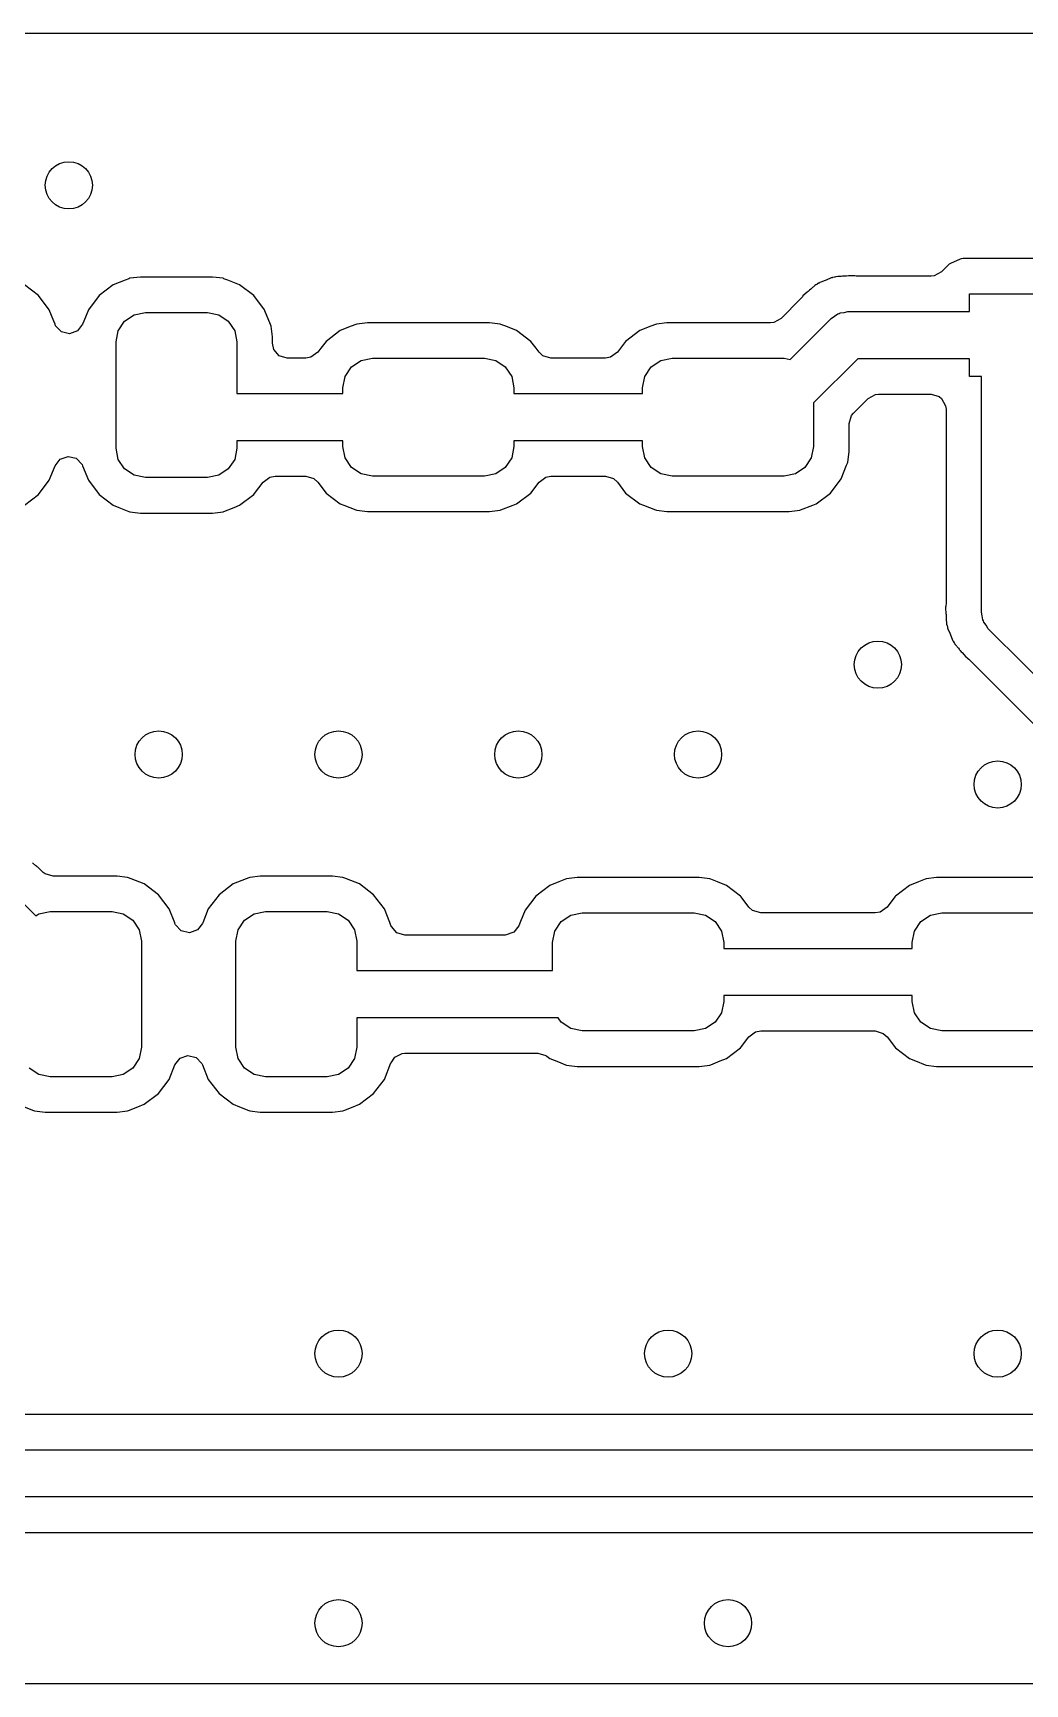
# Model space of a CAD drawing. Extents: x 0.02 to 2.34, y 0.02 to 0.57.
# Drawn here: x 1.208 to 1.539, y 0.02 to 0.571 of the extents above; entities that cross this region are included whole.
import ezdxf

# ---------------------------------------------------------------- set-up
doc = ezdxf.new("R2010")
doc.units = 0
doc.header["$MEASUREMENT"] = 0
doc.layers.add('BLACK', color=7, linetype='CONTINUOUS')

msp = doc.modelspace()

# ---------------------------------------------------------------- linework, layer by layer
at = {"layer": 'BLACK', "linetype": 'CONTINUOUS'}
for p, q in [((0.02467, 0.57085), (2.33754, 0.57085)), ((1.51128, 0.49116), (1.50883, 0.48982)), ((1.51349, 0.49337), (1.51128, 0.49116)), ((1.51381, 0.4937), (1.51349, 0.49337)), ((1.51349, 0.49337), (1.51349, 0.49337)), ((1.51426, 0.49389), (1.51381, 0.4937)), ((1.5175, 0.49534), (1.51426, 0.49389)), ((1.51784, 0.49549), (1.5175, 0.49534)), ((1.5175, 0.49534), (1.5175, 0.49534)), ((1.51844, 0.49556), (1.51784, 0.49549)), ((1.51873, 0.49559), (1.51844, 0.49556)), ((1.51887, 0.49561), (1.51873, 0.49559)), ((1.51873, 0.49559), (1.51873, 0.49559)), ((1.54601, 0.49561), (1.51887, 0.49561)), ((1.20988, 0.48319), (1.20515, 0.48678)), ((1.23485, 0.48678), (1.23012, 0.48319)), ((1.23882, 0.48835), (1.23485, 0.48678)), ((1.24008, 0.48884), (1.23882, 0.48835)), ((1.24037, 0.48896), (1.24008, 0.48884)), ((1.24008, 0.48884), (1.24008, 0.48884)), ((1.24391, 0.48939), (1.24037, 0.48896)), ((1.26794, 0.48939), (1.24391, 0.48939)), ((1.27148, 0.48896), (1.26794, 0.48939)), ((1.27177, 0.48884), (1.27148, 0.48896)), ((1.27303, 0.48835), (1.27177, 0.48884)), ((1.27177, 0.48884), (1.27177, 0.48884)), ((1.277, 0.48678), (1.27303, 0.48835)), ((1.28173, 0.48319), (1.277, 0.48678)), ((1.46715, 0.48502), (1.46673, 0.4846)), ((1.46758, 0.48533), (1.46715, 0.48502)), ((1.46789, 0.48557), (1.46758, 0.48533)), ((1.46901, 0.48654), (1.46789, 0.48557)), ((1.46927, 0.48677), (1.46901, 0.48654)), ((1.46901, 0.48654), (1.46901, 0.48654)), ((1.4696, 0.48692), (1.46927, 0.48677)), ((1.46972, 0.487), (1.4696, 0.48692)), ((1.47024, 0.4873), (1.46972, 0.487)), ((1.47037, 0.48737), (1.47024, 0.4873)), ((1.47065, 0.48758), (1.47037, 0.48737)), ((1.47099, 0.4877), (1.47065, 0.48758)), ((1.47238, 0.4882), (1.47099, 0.4877)), ((1.47099, 0.4877), (1.47099, 0.4877)), ((1.47274, 0.48835), (1.47238, 0.4882)), ((1.47441, 0.48911), (1.47274, 0.48835)), ((1.47476, 0.48916), (1.47441, 0.48911)), ((1.47491, 0.4892), (1.47476, 0.48916)), ((1.47548, 0.48934), (1.47491, 0.4892)), ((1.47563, 0.48937), (1.47548, 0.48934)), ((1.47596, 0.48949), (1.47563, 0.48937)), ((1.47669, 0.48954), (1.47596, 0.48949)), ((1.47779, 0.48961), (1.47669, 0.48954)), ((1.47819, 0.48965), (1.47779, 0.48961)), ((1.47859, 0.48971), (1.47819, 0.48965)), ((1.47921, 0.48971), (1.47859, 0.48971)), ((1.47952, 0.48971), (1.47921, 0.48971)), ((1.48021, 0.48976), (1.47952, 0.48971)), ((1.4816, 0.48984), (1.48021, 0.48976)), ((1.48194, 0.48977), (1.4816, 0.48984)), ((1.48229, 0.48974), (1.48194, 0.48977)), ((1.4823, 0.48976), (1.48229, 0.48974)), ((1.48276, 0.48971), (1.4823, 0.48976)), ((1.50777, 0.48971), (1.48276, 0.48971)), ((1.50883, 0.48982), (1.50777, 0.48971)), ((1.21347, 0.47846), (1.20988, 0.48319)), ((1.23012, 0.48319), (1.22653, 0.47846)), ((1.28532, 0.47846), (1.28173, 0.48319)), ((1.46422, 0.48209), (1.4577, 0.47557)), ((1.46457, 0.48252), (1.46422, 0.48209)), ((1.46481, 0.48279), (1.46457, 0.48252)), ((1.46457, 0.48252), (1.46457, 0.48252)), ((1.465, 0.48309), (1.46481, 0.48279)), ((1.46646, 0.48435), (1.465, 0.48309)), ((1.46673, 0.4846), (1.46646, 0.48435)), ((1.52063, 0.47787), (1.52063, 0.48378)), ((1.52063, 0.48378), (1.54425, 0.48378)), ((1.21496, 0.47468), (1.21347, 0.47846)), ((1.21539, 0.47361), (1.21496, 0.47468)), ((1.22504, 0.47468), (1.22461, 0.47361)), ((1.22653, 0.47846), (1.22504, 0.47468)), ((1.2365, 0.47148), (1.23863, 0.47468)), ((1.23863, 0.47468), (1.24182, 0.47681)), ((1.24182, 0.47681), (1.24559, 0.47756)), ((1.24559, 0.47756), (1.26626, 0.47756)), ((1.26626, 0.47756), (1.27003, 0.47681)), ((1.27003, 0.47681), (1.27322, 0.47468)), ((1.27322, 0.47468), (1.27535, 0.47148)), ((1.28544, 0.47814), (1.28532, 0.47846)), ((1.28725, 0.47357), (1.28544, 0.47814)), ((1.28544, 0.47814), (1.28544, 0.47814)), ((1.31962, 0.47411), (1.31608, 0.47369)), ((1.36038, 0.47411), (1.31962, 0.47411)), ((1.36392, 0.47369), (1.36038, 0.47411)), ((1.41962, 0.47411), (1.41608, 0.47369)), ((1.45419, 0.47411), (1.41962, 0.47411)), ((1.45525, 0.47423), (1.45419, 0.47411)), ((1.4577, 0.47557), (1.45525, 0.47423)), ((1.46074, 0.46188), (1.47444, 0.47558)), ((1.47444, 0.47558), (1.47556, 0.47628)), ((1.47556, 0.47628), (1.47659, 0.47709)), ((1.47659, 0.47709), (1.47703, 0.4772)), ((1.47703, 0.4772), (1.47741, 0.47744)), ((1.47741, 0.47744), (1.47872, 0.47758)), ((1.47872, 0.47758), (1.48, 0.47787)), ((1.48, 0.47787), (1.52063, 0.47787)), ((1.2156, 0.47315), (1.21539, 0.47361)), ((1.21754, 0.47113), (1.2156, 0.47315)), ((1.22025, 0.47048), (1.21754, 0.47113)), ((1.22289, 0.47141), (1.22025, 0.47048)), ((1.22461, 0.47361), (1.22289, 0.47141)), ((1.23575, 0.46772), (1.2365, 0.47148)), ((1.27535, 0.47148), (1.2761, 0.46772)), ((1.28751, 0.47293), (1.28725, 0.47357)), ((1.28793, 0.4694), (1.28751, 0.47293)), ((1.28793, 0.46726), (1.28793, 0.4694)), ((1.31056, 0.4715), (1.30583, 0.46791)), ((1.31418, 0.47293), (1.31056, 0.4715)), ((1.31578, 0.47357), (1.31418, 0.47293)), ((1.31608, 0.47369), (1.31578, 0.47357)), ((1.31578, 0.47357), (1.31578, 0.47357)), ((1.36422, 0.47357), (1.36392, 0.47369)), ((1.36582, 0.47293), (1.36422, 0.47357)), ((1.36422, 0.47357), (1.36422, 0.47357)), ((1.36944, 0.4715), (1.36582, 0.47293)), ((1.37417, 0.46791), (1.36944, 0.4715)), ((1.41056, 0.4715), (1.40583, 0.46791)), ((1.41418, 0.47293), (1.41056, 0.4715)), ((1.41578, 0.47357), (1.41418, 0.47293)), ((1.41608, 0.47369), (1.41578, 0.47357)), ((1.41578, 0.47357), (1.41578, 0.47357)), ((1.23575, 0.43228), (1.23575, 0.46772)), ((1.2761, 0.46772), (1.2761, 0.45047)), ((1.28838, 0.4652), (1.28793, 0.46726)), ((1.29021, 0.46309), (1.28838, 0.4652)), ((1.29289, 0.4623), (1.29021, 0.46309)), ((1.30306, 0.46426), (1.30081, 0.4626)), ((1.30407, 0.46559), (1.30306, 0.46426)), ((1.30583, 0.46791), (1.30407, 0.46559)), ((1.37593, 0.46559), (1.37417, 0.46791)), ((1.37694, 0.46426), (1.37593, 0.46559)), ((1.37821, 0.46309), (1.37694, 0.46426)), ((1.38089, 0.4623), (1.37821, 0.46309)), ((1.40306, 0.46426), (1.40081, 0.4626)), ((1.40407, 0.46559), (1.40306, 0.46426)), ((1.40583, 0.46791), (1.40407, 0.46559)), ((1.29911, 0.4623), (1.29289, 0.4623)), ((1.30081, 0.4626), (1.29911, 0.4623)), ((1.31221, 0.45621), (1.31434, 0.4594)), ((1.31434, 0.4594), (1.31753, 0.46153)), ((1.31753, 0.46153), (1.3213, 0.46228)), ((1.3213, 0.46228), (1.3587, 0.46228)), ((1.3587, 0.46228), (1.36247, 0.46153)), ((1.36247, 0.46153), (1.36566, 0.4594)), ((1.36566, 0.4594), (1.36779, 0.45621)), ((1.39911, 0.4623), (1.38089, 0.4623)), ((1.40081, 0.4626), (1.39911, 0.4623)), ((1.41221, 0.45621), (1.41434, 0.4594)), ((1.41434, 0.4594), (1.41753, 0.46153)), ((1.41753, 0.46153), (1.4213, 0.46228)), ((1.4213, 0.46228), (1.4587, 0.46228)), ((1.4587, 0.46228), (1.46074, 0.46188)), ((1.48326, 0.46213), (1.46854, 0.44741)), ((1.52063, 0.46213), (1.48326, 0.46213)), ((1.52063, 0.45622), (1.52063, 0.46213)), ((1.31146, 0.45244), (1.31221, 0.45621)), ((1.31146, 0.45047), (1.31146, 0.45244)), ((1.36779, 0.45621), (1.36854, 0.45244)), ((1.36854, 0.45244), (1.36854, 0.45047)), ((1.41146, 0.45244), (1.41221, 0.45621)), ((1.41146, 0.45047), (1.41146, 0.45244)), ((1.52457, 0.45622), (1.52063, 0.45622)), ((1.52457, 0.37756), (1.52457, 0.45622)), ((1.2761, 0.45047), (1.31146, 0.45047)), ((1.36854, 0.45047), (1.41146, 0.45047)), ((1.46854, 0.44741), (1.46854, 0.43276)), ((1.48183, 0.44396), (1.48671, 0.44884)), ((1.48671, 0.44884), (1.48916, 0.45018)), ((1.48916, 0.45018), (1.49022, 0.4503)), ((1.49022, 0.4503), (1.50777, 0.4503)), ((1.50777, 0.4503), (1.51045, 0.44951)), ((1.51045, 0.44951), (1.51127, 0.44884)), ((1.51127, 0.44884), (1.51128, 0.44883)), ((1.51128, 0.44883), (1.51262, 0.44638)), ((1.48037, 0.44045), (1.48116, 0.44314)), ((1.48116, 0.44314), (1.48183, 0.44396)), ((1.51262, 0.44638), (1.51274, 0.44533)), ((1.51274, 0.44533), (1.51274, 0.38032)), ((1.48037, 0.43107), (1.48037, 0.44045)), ((1.2365, 0.42852), (1.23575, 0.43228)), ((1.2761, 0.43228), (1.27535, 0.42852)), ((1.31146, 0.43472), (1.2761, 0.43472)), ((1.2761, 0.43472), (1.2761, 0.43228)), ((1.31146, 0.43276), (1.31146, 0.43472)), ((1.31221, 0.42899), (1.31146, 0.43276)), ((1.36854, 0.43276), (1.36779, 0.42899)), ((1.41146, 0.43472), (1.36854, 0.43472)), ((1.36854, 0.43472), (1.36854, 0.43276)), ((1.41146, 0.43276), (1.41146, 0.43472)), ((1.41221, 0.42899), (1.41146, 0.43276)), ((1.46854, 0.43276), (1.46779, 0.42899)), ((1.47995, 0.42754), (1.48037, 0.43107)), ((1.21347, 0.42154), (1.21539, 0.42639)), ((1.21539, 0.42639), (1.21711, 0.42859)), ((1.21711, 0.42859), (1.21975, 0.42952)), ((1.21975, 0.42952), (1.22246, 0.42887)), ((1.22246, 0.42887), (1.2244, 0.42685)), ((1.2244, 0.42685), (1.22461, 0.42639)), ((1.22461, 0.42639), (1.22653, 0.42154)), ((1.23863, 0.42532), (1.2365, 0.42852)), ((1.24182, 0.42319), (1.23863, 0.42532)), ((1.27322, 0.42532), (1.27003, 0.42319)), ((1.27535, 0.42852), (1.27322, 0.42532)), ((1.31434, 0.4258), (1.31221, 0.42899)), ((1.31753, 0.42366), (1.31434, 0.4258)), ((1.36566, 0.4258), (1.36247, 0.42366)), ((1.36779, 0.42899), (1.36566, 0.4258)), ((1.41434, 0.4258), (1.41221, 0.42899)), ((1.41753, 0.42366), (1.41434, 0.4258)), ((1.46566, 0.4258), (1.46247, 0.42366)), ((1.46779, 0.42899), (1.46566, 0.4258)), ((1.47776, 0.42202), (1.47955, 0.42654)), ((1.47955, 0.42654), (1.47983, 0.42724)), ((1.47983, 0.42724), (1.47995, 0.42754)), ((1.47983, 0.42724), (1.47983, 0.42724)), ((1.20988, 0.41681), (1.21347, 0.42154)), ((1.22653, 0.42154), (1.23012, 0.41681)), ((1.24559, 0.42244), (1.24182, 0.42319)), ((1.26626, 0.42244), (1.24559, 0.42244)), ((1.27003, 0.42319), (1.26626, 0.42244)), ((1.28193, 0.41708), (1.28486, 0.42093)), ((1.28486, 0.42093), (1.2871, 0.42259)), ((1.2871, 0.42259), (1.28881, 0.42289)), ((1.28881, 0.42289), (1.29911, 0.42289)), ((1.29911, 0.42289), (1.30179, 0.42211)), ((1.30179, 0.42211), (1.30306, 0.42093)), ((1.30306, 0.42093), (1.30583, 0.41729)), ((1.3213, 0.42291), (1.31753, 0.42366)), ((1.3587, 0.42291), (1.3213, 0.42291)), ((1.36247, 0.42366), (1.3587, 0.42291)), ((1.37417, 0.41729), (1.37694, 0.42093)), ((1.37694, 0.42093), (1.37919, 0.42259)), ((1.37919, 0.42259), (1.38089, 0.42289)), ((1.38089, 0.42289), (1.39911, 0.42289)), ((1.39911, 0.42289), (1.40179, 0.42211)), ((1.40179, 0.42211), (1.40306, 0.42093)), ((1.40306, 0.42093), (1.40583, 0.41729)), ((1.4213, 0.42291), (1.41753, 0.42366)), ((1.4587, 0.42291), (1.4213, 0.42291)), ((1.46247, 0.42366), (1.4587, 0.42291)), ((1.47417, 0.41729), (1.47776, 0.42202)), ((1.20515, 0.41322), (1.20988, 0.41681)), ((1.23012, 0.41681), (1.23485, 0.41322)), ((1.277, 0.41322), (1.28173, 0.41681)), ((1.28173, 0.41681), (1.28193, 0.41708)), ((1.28193, 0.41708), (1.28193, 0.41708)), ((1.30583, 0.41729), (1.31056, 0.4137)), ((1.31056, 0.4137), (1.31175, 0.41322)), ((1.36825, 0.41322), (1.36944, 0.4137)), ((1.36944, 0.4137), (1.37417, 0.41729)), ((1.40583, 0.41729), (1.41056, 0.4137)), ((1.41056, 0.4137), (1.41175, 0.41322)), ((1.46825, 0.41322), (1.46944, 0.4137)), ((1.46944, 0.4137), (1.47417, 0.41729)), ((1.23485, 0.41322), (1.23669, 0.4125)), ((1.23669, 0.4125), (1.24008, 0.41115)), ((1.24008, 0.41115), (1.24008, 0.41115)), ((1.24008, 0.41115), (1.24037, 0.41104)), ((1.24037, 0.41104), (1.24391, 0.41061)), ((1.24391, 0.41061), (1.26794, 0.41061)), ((1.26794, 0.41061), (1.27148, 0.41104)), ((1.27148, 0.41104), (1.27177, 0.41115)), ((1.27177, 0.41115), (1.27516, 0.4125)), ((1.27177, 0.41115), (1.27177, 0.41115)), ((1.27516, 0.4125), (1.277, 0.41322)), ((1.31175, 0.41322), (1.31578, 0.41163)), ((1.31578, 0.41163), (1.31578, 0.41163)), ((1.31578, 0.41163), (1.31608, 0.41151)), ((1.31608, 0.41151), (1.31962, 0.41108)), ((1.31962, 0.41108), (1.36038, 0.41108)), ((1.36038, 0.41108), (1.36392, 0.41151)), ((1.36392, 0.41151), (1.36422, 0.41163)), ((1.36422, 0.41163), (1.36825, 0.41322)), ((1.36422, 0.41163), (1.36422, 0.41163)), ((1.41175, 0.41322), (1.41578, 0.41163)), ((1.41578, 0.41163), (1.41578, 0.41163)), ((1.41578, 0.41163), (1.41608, 0.41151)), ((1.41608, 0.41151), (1.41962, 0.41108)), ((1.41962, 0.41108), (1.46038, 0.41108)), ((1.46038, 0.41108), (1.46392, 0.41151)), ((1.46392, 0.41151), (1.46422, 0.41163)), ((1.46422, 0.41163), (1.46825, 0.41322)), ((1.46422, 0.41163), (1.46422, 0.41163)), ((1.51274, 0.38032), (1.51268, 0.37985)), ((1.51268, 0.3795), (1.5126, 0.37916)), ((1.5126, 0.37916), (1.51262, 0.3788)), ((1.51262, 0.3788), (1.51273, 0.37708)), ((1.51268, 0.37985), (1.5127, 0.37985)), ((1.5127, 0.37985), (1.51268, 0.3795)), ((1.51273, 0.37708), (1.51274, 0.37677)), ((1.51274, 0.37677), (1.51274, 0.37614)), ((1.51274, 0.37614), (1.51276, 0.37597)), ((1.51276, 0.37597), (1.51279, 0.37575)), ((1.51279, 0.37575), (1.51283, 0.37535)), ((1.51283, 0.37535), (1.51295, 0.37352)), ((1.52486, 0.37628), (1.52457, 0.37756)), ((1.525, 0.37497), (1.52486, 0.37628)), ((1.52525, 0.37459), (1.525, 0.37497)), ((1.51295, 0.37352), (1.51307, 0.37319)), ((1.51307, 0.37319), (1.5131, 0.37304)), ((1.5131, 0.37304), (1.51324, 0.37246)), ((1.51324, 0.37246), (1.51328, 0.37232)), ((1.51328, 0.37232), (1.51333, 0.37197)), ((1.51333, 0.37197), (1.51409, 0.3703)), ((1.51409, 0.3703), (1.51424, 0.36994)), ((1.51424, 0.36994), (1.51474, 0.36855)), ((1.52535, 0.37414), (1.52525, 0.37459)), ((1.52617, 0.37312), (1.52535, 0.37414)), ((1.52686, 0.372), (1.52617, 0.37312)), ((1.57443, 0.32443), (1.52686, 0.372)), ((1.51474, 0.36855), (1.51474, 0.36855)), ((1.51474, 0.36855), (1.51486, 0.36821)), ((1.51486, 0.36821), (1.51507, 0.36793)), ((1.51507, 0.36793), (1.51514, 0.3678)), ((1.51514, 0.3678), (1.51544, 0.36728)), ((1.51544, 0.36728), (1.51552, 0.36716)), ((1.51552, 0.36716), (1.51567, 0.36683)), ((1.51567, 0.36683), (1.5159, 0.36657)), ((1.5159, 0.36657), (1.5159, 0.36657)), ((1.5159, 0.36657), (1.51687, 0.36545)), ((1.51687, 0.36545), (1.51711, 0.36513)), ((1.51711, 0.36513), (1.51729, 0.3649)), ((1.51729, 0.3649), (1.51742, 0.36471)), ((1.51742, 0.36471), (1.51785, 0.36429)), ((1.51785, 0.36429), (1.5181, 0.36402)), ((1.5181, 0.36402), (1.51935, 0.36256)), ((1.51935, 0.36256), (1.51965, 0.36236)), ((1.51965, 0.36236), (1.51992, 0.36213)), ((1.51992, 0.36213), (1.51992, 0.36213)), ((1.51992, 0.36213), (1.52035, 0.36178)), ((1.52035, 0.36178), (1.56411, 0.31802)), ((1.20898, 0.29283), (1.20787, 0.29381)), ((1.20928, 0.29258), (1.20898, 0.29283)), ((1.20946, 0.29244), (1.20928, 0.29258)), ((1.20961, 0.29234), (1.20946, 0.29244)), ((1.21005, 0.29189), (1.20961, 0.29234)), ((1.21027, 0.29168), (1.21005, 0.29189)), ((1.21146, 0.29063), (1.21027, 0.29168)), ((1.21206, 0.29018), (1.21146, 0.29063)), ((1.21475, 0.28939), (1.21206, 0.29018)), ((1.23609, 0.28939), (1.21475, 0.28939)), ((1.23963, 0.28896), (1.23609, 0.28939)), ((1.23992, 0.28885), (1.23963, 0.28896)), ((1.24082, 0.28849), (1.23992, 0.28885)), ((1.23992, 0.28885), (1.23992, 0.28885)), ((1.24515, 0.28678), (1.24082, 0.28849)), ((1.24988, 0.28319), (1.24515, 0.28678)), ((1.27485, 0.28678), (1.27012, 0.28319)), ((1.27918, 0.28849), (1.27485, 0.28678)), ((1.28008, 0.28885), (1.27918, 0.28849)), ((1.28037, 0.28896), (1.28008, 0.28885)), ((1.28008, 0.28885), (1.28008, 0.28885)), ((1.28391, 0.28939), (1.28037, 0.28896)), ((1.30794, 0.28939), (1.28391, 0.28939)), ((1.31148, 0.28896), (1.30794, 0.28939)), ((1.31177, 0.28885), (1.31148, 0.28896)), ((1.31267, 0.28849), (1.31177, 0.28885)), ((1.31177, 0.28885), (1.31177, 0.28885)), ((1.317, 0.28678), (1.31267, 0.28849)), ((1.32173, 0.28319), (1.317, 0.28678)), ((1.38357, 0.2875), (1.38056, 0.2863)), ((1.38578, 0.28837), (1.38357, 0.2875)), ((1.38608, 0.28849), (1.38578, 0.28837)), ((1.38578, 0.28837), (1.38578, 0.28837)), ((1.38962, 0.28892), (1.38608, 0.28849)), ((1.43038, 0.28892), (1.38962, 0.28892)), ((1.43392, 0.28849), (1.43038, 0.28892)), ((1.43422, 0.28837), (1.43392, 0.28849)), ((1.43643, 0.2875), (1.43422, 0.28837)), ((1.43422, 0.28837), (1.43422, 0.28837)), ((1.43944, 0.2863), (1.43643, 0.2875)), ((1.50357, 0.2875), (1.50056, 0.2863)), ((1.50578, 0.28837), (1.50357, 0.2875)), ((1.50608, 0.28849), (1.50578, 0.28837)), ((1.50578, 0.28837), (1.50578, 0.28837)), ((1.50962, 0.28892), (1.50608, 0.28849)), ((1.55038, 0.28892), (1.50962, 0.28892)), ((1.20224, 0.28297), (1.20903, 0.27618)), ((1.25347, 0.27846), (1.24988, 0.28319)), ((1.27012, 0.28319), (1.26653, 0.27846)), ((1.32532, 0.27846), (1.32173, 0.28319)), ((1.37583, 0.28271), (1.37224, 0.27798)), ((1.38056, 0.2863), (1.37583, 0.28271)), ((1.44417, 0.28271), (1.43944, 0.2863)), ((1.44437, 0.28244), (1.44417, 0.28271)), ((1.44694, 0.27907), (1.44437, 0.28244)), ((1.49563, 0.28244), (1.49306, 0.27907)), ((1.49583, 0.28271), (1.49563, 0.28244)), ((1.50056, 0.2863), (1.49583, 0.28271)), ((1.20903, 0.27618), (1.20997, 0.27681)), ((1.20997, 0.27681), (1.21374, 0.27756)), ((1.21374, 0.27756), (1.23441, 0.27756)), ((1.23441, 0.27756), (1.23818, 0.27681)), ((1.23818, 0.27681), (1.24137, 0.27468)), ((1.25533, 0.27375), (1.25347, 0.27846)), ((1.26653, 0.27846), (1.26467, 0.27375)), ((1.27863, 0.27468), (1.28182, 0.27681)), ((1.28182, 0.27681), (1.28559, 0.27756)), ((1.28559, 0.27756), (1.30626, 0.27756)), ((1.30626, 0.27756), (1.31003, 0.27681)), ((1.31003, 0.27681), (1.31322, 0.27468)), ((1.32711, 0.27393), (1.32532, 0.27846)), ((1.37224, 0.27798), (1.37076, 0.27426)), ((1.38434, 0.2742), (1.38753, 0.27634)), ((1.38753, 0.27634), (1.3913, 0.27709)), ((1.3913, 0.27709), (1.4287, 0.27709)), ((1.4287, 0.27709), (1.43247, 0.27634)), ((1.43247, 0.27634), (1.43566, 0.2742)), ((1.44821, 0.27789), (1.44694, 0.27907)), ((1.45089, 0.27711), (1.44821, 0.27789)), ((1.48911, 0.27711), (1.45089, 0.27711)), ((1.49081, 0.27741), (1.48911, 0.27711)), ((1.49306, 0.27907), (1.49081, 0.27741)), ((1.50434, 0.2742), (1.50753, 0.27634)), ((1.50753, 0.27634), (1.5113, 0.27709)), ((1.5113, 0.27709), (1.5487, 0.27709)), ((1.24137, 0.27468), (1.2435, 0.27148)), ((1.2435, 0.27148), (1.24425, 0.26772)), ((1.25539, 0.27361), (1.25533, 0.27375)), ((1.2556, 0.27315), (1.25539, 0.27361)), ((1.25754, 0.27113), (1.2556, 0.27315)), ((1.26025, 0.27048), (1.25754, 0.27113)), ((1.26289, 0.27141), (1.26025, 0.27048)), ((1.26461, 0.27361), (1.26289, 0.27141)), ((1.26467, 0.27375), (1.26461, 0.27361)), ((1.27575, 0.26772), (1.2765, 0.27148)), ((1.2765, 0.27148), (1.27863, 0.27468)), ((1.31322, 0.27468), (1.31535, 0.27148)), ((1.31535, 0.27148), (1.3161, 0.26772)), ((1.32751, 0.27293), (1.32711, 0.27393)), ((1.32763, 0.2726), (1.32751, 0.27294)), ((1.32751, 0.27294), (1.32751, 0.27293)), ((1.32946, 0.27049), (1.32763, 0.2726)), ((1.33214, 0.2697), (1.32946, 0.27049)), ((1.36848, 0.27064), (1.36559, 0.2697)), ((1.3702, 0.27284), (1.36848, 0.27064)), ((1.37076, 0.27426), (1.3702, 0.27284)), ((1.38146, 0.26724), (1.38221, 0.27101)), ((1.38221, 0.27101), (1.38434, 0.2742)), ((1.43566, 0.2742), (1.43779, 0.27101)), ((1.43779, 0.27101), (1.43854, 0.26724)), ((1.50146, 0.26724), (1.50221, 0.27101)), ((1.50221, 0.27101), (1.50434, 0.2742)), ((1.24425, 0.26772), (1.24425, 0.23228)), ((1.27575, 0.23228), (1.27575, 0.26772)), ((1.3161, 0.26772), (1.3161, 0.25787)), ((1.36559, 0.2697), (1.33214, 0.2697)), ((1.38146, 0.25787), (1.38146, 0.26724)), ((1.43854, 0.26724), (1.43854, 0.26528)), ((1.43854, 0.26528), (1.50146, 0.26528)), ((1.50146, 0.26528), (1.50146, 0.26724)), ((1.3161, 0.25787), (1.38146, 0.25787)), ((1.50146, 0.24953), (1.43854, 0.24953)), ((1.43854, 0.24953), (1.43854, 0.24756)), ((1.50146, 0.24756), (1.50146, 0.24953)), ((1.43779, 0.24379), (1.43566, 0.2406)), ((1.43854, 0.24756), (1.43779, 0.24379)), ((1.50221, 0.24379), (1.50146, 0.24756)), ((1.50434, 0.2406), (1.50221, 0.24379)), ((1.38332, 0.24213), (1.3161, 0.24213)), ((1.3161, 0.24213), (1.3161, 0.23228)), ((1.38434, 0.2406), (1.38332, 0.24213)), ((1.38753, 0.23847), (1.38434, 0.2406)), ((1.3913, 0.23772), (1.38753, 0.23847)), ((1.4287, 0.23772), (1.3913, 0.23772)), ((1.43247, 0.23847), (1.4287, 0.23772)), ((1.43566, 0.2406), (1.43247, 0.23847)), ((1.44694, 0.23574), (1.44919, 0.2374)), ((1.44919, 0.2374), (1.45089, 0.2377)), ((1.45089, 0.2377), (1.48911, 0.2377)), ((1.48911, 0.2377), (1.49179, 0.23691)), ((1.50753, 0.23847), (1.50434, 0.2406)), ((1.5113, 0.23772), (1.50753, 0.23847)), ((1.5487, 0.23772), (1.5113, 0.23772)), ((1.24425, 0.23228), (1.2435, 0.22852)), ((1.2765, 0.22852), (1.27575, 0.23228)), ((1.3161, 0.23228), (1.31535, 0.22852)), ((1.43944, 0.2285), (1.44417, 0.23209)), ((1.44417, 0.23209), (1.44694, 0.23574)), ((1.49179, 0.23691), (1.49306, 0.23574)), ((1.49306, 0.23574), (1.49583, 0.23209)), ((1.49583, 0.23209), (1.50056, 0.2285)), ((1.2435, 0.22852), (1.24137, 0.22532)), ((1.25347, 0.22154), (1.25539, 0.22639)), ((1.25539, 0.22639), (1.25711, 0.22859)), ((1.25711, 0.22859), (1.25975, 0.22952)), ((1.25975, 0.22952), (1.26246, 0.22887)), ((1.26246, 0.22887), (1.2644, 0.22685)), ((1.2644, 0.22685), (1.26461, 0.22639)), ((1.26461, 0.22639), (1.26653, 0.22154)), ((1.27863, 0.22532), (1.2765, 0.22852)), ((1.31535, 0.22852), (1.31322, 0.22532)), ((1.32532, 0.22154), (1.32751, 0.22706)), ((1.32751, 0.22706), (1.32761, 0.22702)), ((1.32761, 0.22702), (1.32876, 0.22896)), ((1.32876, 0.22896), (1.33126, 0.23022)), ((1.33126, 0.23022), (1.33214, 0.23029)), ((1.33214, 0.23029), (1.37652, 0.23029)), ((1.37652, 0.23029), (1.37921, 0.22951)), ((1.37921, 0.22951), (1.37952, 0.22929)), ((1.37952, 0.22929), (1.38056, 0.2285)), ((1.38056, 0.2285), (1.38338, 0.22738)), ((1.38338, 0.22738), (1.38578, 0.22643)), ((1.38578, 0.22643), (1.38578, 0.22643)), ((1.38578, 0.22643), (1.38608, 0.22631)), ((1.38608, 0.22631), (1.38962, 0.22589)), ((1.43038, 0.22589), (1.43392, 0.22631)), ((1.43392, 0.22631), (1.43422, 0.22643)), ((1.43422, 0.22643), (1.43741, 0.2277)), ((1.43422, 0.22643), (1.43422, 0.22643)), ((1.43741, 0.2277), (1.43944, 0.2285)), ((1.50056, 0.2285), (1.50259, 0.2277)), ((1.50259, 0.2277), (1.50578, 0.22643)), ((1.50578, 0.22643), (1.50578, 0.22643)), ((1.50578, 0.22643), (1.50608, 0.22631)), ((1.50608, 0.22631), (1.50962, 0.22589)), ((1.20997, 0.22319), (1.20678, 0.22532)), ((1.21374, 0.22244), (1.20997, 0.22319)), ((1.23441, 0.22244), (1.21374, 0.22244)), ((1.23818, 0.22319), (1.23441, 0.22244)), ((1.24137, 0.22532), (1.23818, 0.22319)), ((1.24988, 0.21681), (1.25347, 0.22154)), ((1.26653, 0.22154), (1.27012, 0.21681)), ((1.28182, 0.22319), (1.27863, 0.22532)), ((1.28559, 0.22244), (1.28182, 0.22319)), ((1.30626, 0.22244), (1.28559, 0.22244)), ((1.31003, 0.22319), (1.30626, 0.22244)), ((1.31322, 0.22532), (1.31003, 0.22319)), ((1.32173, 0.21681), (1.32532, 0.22154)), ((1.38962, 0.22589), (1.43038, 0.22589)), ((1.50962, 0.22589), (1.55038, 0.22589)), ((1.24515, 0.21322), (1.24988, 0.21681)), ((1.27012, 0.21681), (1.27485, 0.21322)), ((1.317, 0.21322), (1.32173, 0.21681)), ((1.20513, 0.21238), (1.20823, 0.21116)), ((1.20823, 0.21116), (1.20823, 0.21116)), ((1.20823, 0.21116), (1.20852, 0.21104)), ((1.20852, 0.21104), (1.21206, 0.21061)), ((1.21206, 0.21061), (1.23609, 0.21061)), ((1.23609, 0.21061), (1.23963, 0.21104)), ((1.23963, 0.21104), (1.23992, 0.21116)), ((1.23992, 0.21116), (1.24302, 0.21238)), ((1.23992, 0.21116), (1.23992, 0.21116)), ((1.24302, 0.21238), (1.24515, 0.21322)), ((1.27485, 0.21322), (1.27698, 0.21238)), ((1.27698, 0.21238), (1.28008, 0.21116)), ((1.28008, 0.21116), (1.28008, 0.21116)), ((1.28008, 0.21116), (1.28037, 0.21104)), ((1.28037, 0.21104), (1.28391, 0.21061)), ((1.28391, 0.21061), (1.30794, 0.21061)), ((1.30794, 0.21061), (1.31148, 0.21104)), ((1.31148, 0.21104), (1.31177, 0.21116)), ((1.31177, 0.21116), (1.31487, 0.21238)), ((1.31177, 0.21116), (1.31177, 0.21116)), ((1.31487, 0.21238), (1.317, 0.21322)), ((1.90978, 0.1097), (0.89276, 0.1097)), ((0.89, 0.09787), (1.91674, 0.09787)), ((1.92, 0.08213), (0.89326, 0.08213)), ((0.90022, 0.0703), (1.91724, 0.0703)), ((2.33754, 0.0197), (0.02467, 0.0197))]:
    msp.add_line(p, q, dxfattribs=at)
at = {"layer": 'BLACK'}
for centre in [(1.22, 0.52), (1.49, 0.36), (1.25, 0.33), (1.31, 0.33), (1.37, 0.33), (1.43, 0.33), (1.53, 0.32), (1.31, 0.13), (1.42, 0.13), (1.53, 0.13), (1.31, 0.04), (1.44, 0.04)]:
    msp.add_circle(centre, 0.00787, dxfattribs=at)

doc.saveas('drawing.dxf')
